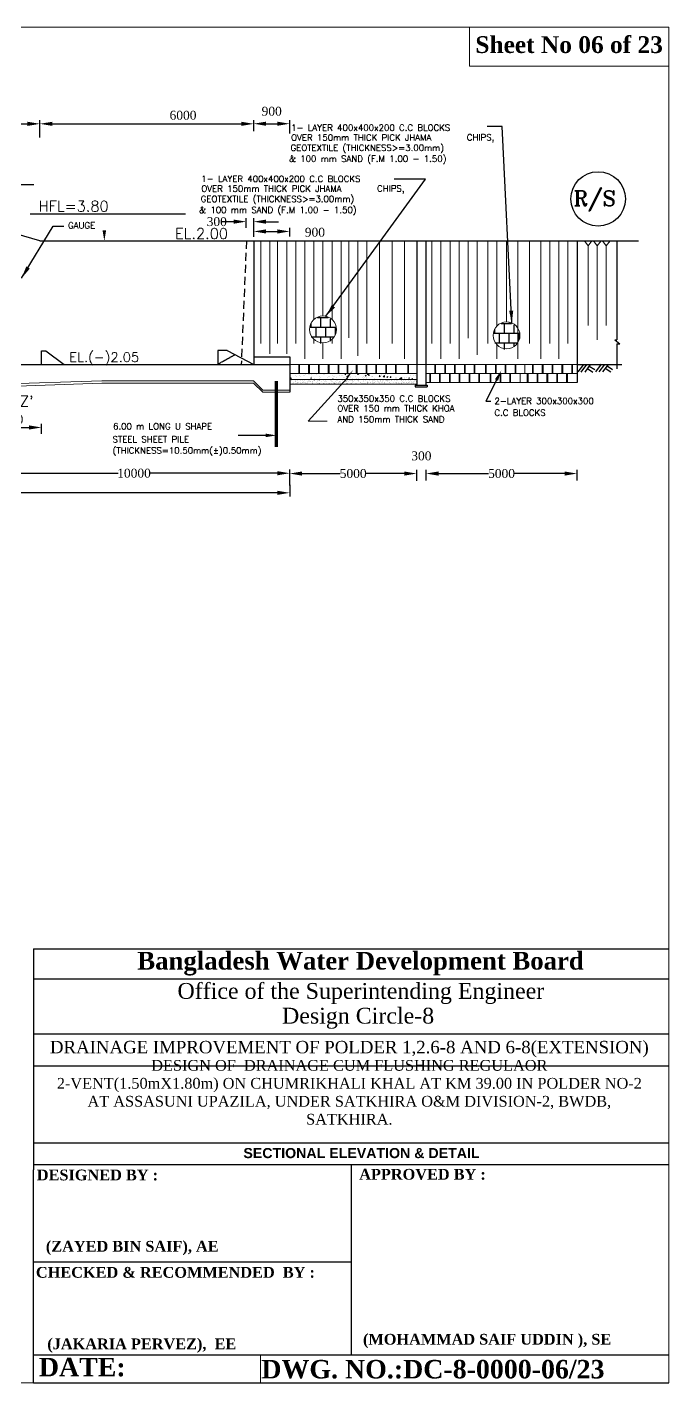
# Model space of a CAD drawing. Extents: x -545075 to 1728153, y -708141 to -305611.
# Drawn here: x 100505 to 118539, y -641549 to -603433 of the extents above; entities that cross this region are included whole.
import ezdxf

# ---------------------------------------------------------------- set-up
doc = ezdxf.new("R2010")
doc.units = 0
doc.header["$MEASUREMENT"] = 0
doc.linetypes.add('DASHED', pattern=[0.75, 0.5, -0.25])
doc.layers.get('0').update_dxf_attribs({"linetype": 'CONTINUOUS'})
doc.layers.get('DEFPOINTS').update_dxf_attribs({"linetype": 'CONTINUOUS'})
doc.layers.add('Left Bank Profile', color=7, linetype='CONTINUOUS', lineweight=25)
for name, color, linetype in [('LINE', 7, 'CONTINUOUS'), ('SLOPECON', 12, 'CONTINUOUS'), ('TEXT', 7, 'CONTINUOUS')]:
    doc.layers.add(name, color=color, linetype=linetype)
doc.styles.add('Arial-200', font='arial.ttf')
doc.styles.add('BIG', font='ROMANT.SHX')
doc.styles.get("Standard").update_dxf_attribs({"font": 'times.ttf', "height": 250})
doc.dimstyles.new('3', dxfattribs={"dimtxt": 225, "dimasz": 350, "dimexe": 100, "dimexo": 25, "dimgap": 9, "dimtad": 0, "dimdec": 0, "dimzin": 0, "dimdsep": 46, "dimtxsty": 'Standard', "dimcen": 0, "dimclrt": 256, "dimadec": 0, "dimazin": 0, "dimtfac": 1, "dimtdec": 0, "dimtofl": 0, "dimtmove": 2, "dimatfit": 3, "dimfxl": 1, "dimtolj": 1, "dimtzin": 0, "dimarcsym": 0})

# ---------------------------------------------------------------- blocks, each defined once
blk = doc.blocks.new('*D738')
at = {"layer": 'DEFPOINTS', "color": 0, "lineweight": -2}
for p in [(111453, -615984), (111716, -615984), (111716, -615984)]:
    blk.add_point(p, dxfattribs=at)
at = {"layer": 'LINE', "color": 0, "lineweight": -2}
for p, q in [((111453, -615959), (111453, -615884)), ((111716, -615959), (111716, -615884)), ((111103, -615984), (110753, -615984)), ((112066, -615984), (112416, -615984))]:
    blk.add_line(p, q, dxfattribs=at)
for points in [[(111103, -615926), (111103, -616043), (111453, -615984)], [(112066, -615926), (112066, -616043), (111716, -615984)]]:
    blk.add_solid(points, dxfattribs=at)
at = {"layer": 'LINE', "insert": (111584, -615489), "char_height": 250, "attachment_point": 5}
blk.add_mtext('\\A1;300', dxfattribs=at)
blk = doc.blocks.new('*D739')
at = {"layer": 'DEFPOINTS', "color": 0, "lineweight": -2}
for p in [(107884, -616299), (111453, -615984), (111453, -616211)]:
    blk.add_point(p, dxfattribs=at)
at = {"layer": 'LINE', "color": 0, "lineweight": -2}
for p, q in [((107884, -616274), (107884, -615884)), ((111453, -616186), (111453, -615884)), ((108234, -615984), (109306, -615984)), ((111103, -615984), (110031, -615984))]:
    blk.add_line(p, q, dxfattribs=at)
for points in [[(108234, -615926), (108234, -616043), (107884, -615984)], [(111103, -615926), (111103, -616043), (111453, -615984)]]:
    blk.add_solid(points, dxfattribs=at)
at = {"layer": 'LINE', "insert": (109668, -615984), "char_height": 250, "attachment_point": 5}
blk.add_mtext('\\A1;5000', dxfattribs=at)
blk = doc.blocks.new('*D740')
at = {"layer": 'DEFPOINTS', "color": 0, "lineweight": -2}
for p in [(106872, -606152), (106872, -606380), (100864, -606558)]:
    blk.add_point(p, dxfattribs=at)
at = {"layer": 'LINE', "color": 0, "lineweight": -2}
for p, q in [((100864, -606533), (100864, -606052)), ((101214, -606152), (106522, -606152)), ((106872, -606355), (106872, -606052))]:
    blk.add_line(p, q, dxfattribs=at)
for points in [[(101214, -606094), (101214, -606211), (100864, -606152)], [(106522, -606094), (106522, -606211), (106872, -606152)]]:
    blk.add_solid(points, dxfattribs=at)
at = {"layer": 'LINE', "insert": (104886, -605912), "char_height": 250, "attachment_point": 5}
blk.add_mtext('\\A1;60{\\fTimes New Roman|b0|i0|c186|p18;00}', dxfattribs=at)
blk = doc.blocks.new('*D741')
at = {"layer": 'DEFPOINTS', "color": 0, "lineweight": -2}
for p in [(97651, -606325), (100864, -606152), (100864, -606558)]:
    blk.add_point(p, dxfattribs=at)
at = {"layer": 'LINE', "color": 0, "lineweight": -2}
for p, q in [((97651, -606300), (97651, -606052)), ((98001, -606152), (100514, -606152)), ((100864, -606533), (100864, -606052))]:
    blk.add_line(p, q, dxfattribs=at)
for points in [[(98001, -606094), (98001, -606211), (97651, -606152)], [(100514, -606094), (100514, -606211), (100864, -606152)]]:
    blk.add_solid(points, dxfattribs=at)
at = {"layer": 'LINE', "insert": (99277, -605952), "char_height": 250, "attachment_point": 5}
blk.add_mtext('\\A1;72{\\fTimes New Roman|b0|i0|c186|p18;00}', dxfattribs=at)
blk = doc.blocks.new('*D746')
at = {"layer": 'DEFPOINTS', "color": 0, "lineweight": -2}
for p in [(106872, -608903), (106660, -609103), (106872, -609103)]:
    blk.add_point(p, dxfattribs=at)
at = {"layer": 'LINE', "color": 0, "lineweight": -2}
for p, q in [((106310, -608903), (105960, -608903)), ((106660, -609078), (106660, -608803)), ((106872, -609078), (106872, -608803)), ((107222, -608903), (107572, -608903))]:
    blk.add_line(p, q, dxfattribs=at)
for points in [[(106310, -608844), (106310, -608961), (106660, -608903)], [(107222, -608844), (107222, -608961), (106872, -608903)]]:
    blk.add_solid(points, dxfattribs=at)
at = {"layer": 'LINE', "insert": (105834, -608903), "char_height": 250, "attachment_point": 5}
blk.add_mtext('\\A1;300', dxfattribs=at)
blk = doc.blocks.new('*D753')
at = {"layer": 'DEFPOINTS', "color": 0, "lineweight": -2}
for p in [(111716, -616209), (115959, -615984), (115959, -616209)]:
    blk.add_point(p, dxfattribs=at)
at = {"layer": 'LINE', "color": 0, "lineweight": -2}
for p, q in [((111716, -616184), (111716, -615884)), ((115959, -616184), (115959, -615884)), ((112066, -615984), (113475, -615984)), ((115609, -615984), (114200, -615984))]:
    blk.add_line(p, q, dxfattribs=at)
for points in [[(112066, -615926), (112066, -616043), (111716, -615984)], [(115609, -615926), (115609, -616043), (115959, -615984)]]:
    blk.add_solid(points, dxfattribs=at)
at = {"layer": 'LINE', "insert": (113837, -615984), "char_height": 250, "attachment_point": 5}
blk.add_mtext('\\A1;5000', dxfattribs=at)
blk = doc.blocks.new('*D755')
at = {"layer": 'DEFPOINTS', "color": 0, "lineweight": -2}
for p in [(99133, -616102), (107884, -615975), (107884, -616341)]:
    blk.add_point(p, dxfattribs=at)
at = {"layer": 'LINE', "color": 0, "lineweight": -2}
for p, q in [((99133, -616077), (99133, -615875)), ((107884, -616316), (107884, -615875)), ((99483, -615975), (103066, -615975)), ((107534, -615975), (103951, -615975))]:
    blk.add_line(p, q, dxfattribs=at)
for points in [[(99483, -615917), (99483, -616034), (99133, -615975)], [(107534, -615917), (107534, -616034), (107884, -615975)]]:
    blk.add_solid(points, dxfattribs=at)
at = {"layer": 'LINE', "insert": (103509, -615975), "char_height": 250, "attachment_point": 5}
blk.add_mtext('\\A1;10000', dxfattribs=at)
blk = doc.blocks.new('*D757')
at = {"layer": 'DEFPOINTS', "color": 0, "lineweight": -2}
for p in [(100906, -614689), (99133, -614891), (100906, -614891)]:
    blk.add_point(p, dxfattribs=at)
at = {"layer": 'LINE', "color": 0, "lineweight": -2}
for p, q in [((99133, -614866), (99133, -614589)), ((99483, -614689), (100556, -614689)), ((100906, -614866), (100906, -614589))]:
    blk.add_line(p, q, dxfattribs=at)
for points in [[(99483, -614630), (99483, -614747), (99133, -614689)], [(100556, -614630), (100556, -614747), (100906, -614689)]]:
    blk.add_solid(points, dxfattribs=at)
at = {"layer": 'LINE', "insert": (100020, -614465), "char_height": 250, "attachment_point": 5}
blk.add_mtext('\\A1;2000', dxfattribs=at)
blk = doc.blocks.new('*D760')
at = {"layer": 'DEFPOINTS', "color": 0, "lineweight": -2}
for p in [(106872, -609354), (107884, -609178), (107884, -609346)]:
    blk.add_point(p, dxfattribs=at)
at = {"layer": 'LINE', "color": 0, "lineweight": -2}
for p, q in [((106872, -609329), (106872, -609078)), ((107884, -609321), (107884, -609078)), ((107222, -609178), (107534, -609178))]:
    blk.add_line(p, q, dxfattribs=at)
for points in [[(107222, -609120), (107222, -609237), (106872, -609178)], [(107534, -609120), (107534, -609237), (107884, -609178)]]:
    blk.add_solid(points, dxfattribs=at)
at = {"layer": 'LINE', "insert": (108592, -609201), "char_height": 250, "attachment_point": 5}
blk.add_mtext('\\A1;900', dxfattribs=at)
blk = doc.blocks.new('*D763')
at = {"layer": 'DEFPOINTS', "color": 0, "lineweight": -2}
for p in [(74902, -616293), (107884, -616274), (107884, -616526)]:
    blk.add_point(p, dxfattribs=at)
at = {"layer": 'LINE', "color": 0, "lineweight": -2}
for p, q in [((74902, -616318), (74902, -616626)), ((107884, -616299), (107884, -616626)), ((75252, -616526), (90936, -616526)), ((107534, -616526), (91849, -616526))]:
    blk.add_line(p, q, dxfattribs=at)
for points in [[(75252, -616468), (75252, -616585), (74902, -616526)], [(107534, -616468), (107534, -616585), (107884, -616526)]]:
    blk.add_solid(points, dxfattribs=at)
at = {"layer": 'LINE', "insert": (91393, -616526), "char_height": 250, "attachment_point": 5}
blk.add_mtext('\\A1;36840', dxfattribs=at)
blk = doc.blocks.new('*X32')
at = {"color": 0}
for p, q in [((19840, 640), (19840, 912)), ((19924, 960), (20274, 960)), ((20000, 960), (20000, 985)), ((20160, 640), (20160, 960)), ((19664, 640), (20535, 640)), ((19680, 403), (19680, 640)), ((20000, 320), (20000, 640)), ((20320, 320), (20320, 640)), ((20480, 640), (20480, 781)), ((19720, 320), (20479, 320)), ((19840, 190), (19840, 320)), ((20160, 111), (20160, 320))]:
    blk.add_line(p, q, dxfattribs=at)
blk = doc.blocks.new('*D725')
at = {"layer": 'DEFPOINTS', "color": 0, "linetype": 'ByBlock', "lineweight": -2}
for p in [(106872, -606380), (107884, -606149), (107884, -606451)]:
    blk.add_point(p, dxfattribs=at)
at = {"layer": 'LINE', "color": 0, "linetype": 'ByBlock', "lineweight": -2}
for p, q in [((106872, -606355), (106872, -606049)), ((107222, -606149), (107534, -606149)), ((107884, -606426), (107884, -606049))]:
    blk.add_line(p, q, dxfattribs=at)
for points in [[(107222, -606091), (107222, -606208), (106872, -606149)], [(107534, -606091), (107534, -606208), (107884, -606149)]]:
    blk.add_solid(points, dxfattribs=at)
at = {"layer": 'LINE', "linetype": 'ByBlock', "lineweight": -2, "insert": (107378, -605799), "char_height": 250, "attachment_point": 5}
blk.add_mtext('\\A1;900', dxfattribs=at)

msp = doc.modelspace()

# ---------------------------------------------------------------- linework, layer by layer
for p, q in [((106872.081, -609445.513), (106872.081, -612914.31)), ((111453.93, -609445.513), (111453.93, -613499.158)), ((111708.93, -609445.513), (111708.93, -613499.158)), ((115958.93, -609445.513), (115958.93, -613422.334)), ((100906.43, -612531.81), (101033.93, -612531.81)), ((106872.081, -612701.81), (107883.93, -612701.81)), ((107883.93, -612701.81), (107883.93, -612914.31)), ((99133.43, -612914.31), (107883.93, -612914.31)), ((107883.93, -612914.31), (107883.93, -613700.56)), ((111411.43, -613499.158), (111411.43, -613541.658)), ((111411.43, -613499.158), (111751.43, -613499.158)), ((111411.43, -613541.658), (111751.43, -613541.658)), ((111751.43, -613499.158), (111751.43, -613541.658))]:
    msp.add_line(p, q)
at = {"linetype": 'DASHED'}
msp.add_line((105862.118, -612908.264), (106345.799, -612640.429), dxfattribs=at)
at = {"color": 0}
for p, q in [((108052.53, -613230.997), (108052.53, -613230.997)), ((108054.278, -613225.86), (108054.278, -613225.86)), ((108072.353, -613258.873), (108072.353, -613258.873)), ((111357.445, -613239.97), (111357.445, -613239.97)), ((111424.967, -613240.129), (111424.967, -613240.129)), ((107887.78, -613329.092), (107920.883, -613294.592)), ((107887.78, -613329.092), (107925.578, -613334.954)), ((107897.327, -613427.762), (107897.327, -613427.762)), ((107903.082, -613456.846), (107903.082, -613456.846)), ((107903.571, -613465.91), (107903.571, -613465.91)), ((107906.727, -613436.376), (107906.727, -613436.376)), ((107909.859, -613370.274), (107909.859, -613370.274)), ((107925.578, -613334.964), (107920.882, -613294.602)), ((107931.24, -613297.421), (107931.24, -613297.421)), ((107939.316, -613378.461), (107939.316, -613378.461)), ((107972.843, -613456.79), (107972.843, -613456.79)), ((107978.821, -613418.091), (107978.821, -613418.091)), ((107999.389, -613453.296), (107999.389, -613453.296)), ((108040.321, -613370.9), (108040.321, -613370.9)), ((108040.396, -613442.857), (108040.396, -613442.857)), ((108040.851, -613447.837), (108040.851, -613447.837)), ((108050.639, -613383.001), (108050.639, -613383.001)), ((108060.04, -613391.615), (108060.04, -613391.615)), ((108061.903, -613456.558), (108061.903, -613456.558)), ((111333.142, -613436.796), (111333.142, -613436.796)), ((111338.363, -613336.756), (111333.449, -613310.115)), ((111352.422, -613415.887), (111352.422, -613415.887)), ((111354.649, -613450.497), (111354.649, -613450.497)), ((111366.139, -613400.599), (111366.139, -613400.599)), ((111390.883, -613372.112), (111390.883, -613372.112)), ((111392.684, -613397.105), (111392.684, -613397.105)), ((111399.939, -613341.823), (111399.939, -613341.823)), ((111413.922, -613368.696), (111413.922, -613368.696)), ((111434.147, -613391.646), (111434.147, -613391.646)), ((111450.701, -613388.338), (111450.701, -613388.338)), ((111460.101, -613396.951), (111460.101, -613396.951))]:
    msp.add_line(p, q, dxfattribs=at)
at = {"lineweight": 20}
for p, q in [((106870.305, -613381.81), (107125.305, -613636.81)), ((106870.305, -613445.56), (107125.305, -613700.56)), ((107125.305, -613636.81), (107883.93, -613636.81)), ((107125.305, -613700.56), (107883.93, -613700.56))]:
    msp.add_line(p, q, dxfattribs=at)
at = {"color": 7, "linetype": 'ByBlock', "lineweight": 20}
msp.add_lwpolyline([(64639.309, -641548.608), (64639.309, -603433.487), (118539.48, -603433.487), (118539.48, -641548.608), (64639.309, -641548.608)], close=True, dxfattribs=at)
at = {"const_width": 85}
msp.add_lwpolyline([(107507.805, -613381.81), (107507.805, -615241.389)], dxfattribs=at)
at = {"layer": 'Left Bank Profile'}
msp.add_lwpolyline([(100681.572, -641548.608), (118539.48, -641548.608)], dxfattribs=at)
msp.add_lwpolyline([(100681.572, -641548.608), (118539.48, -641548.608)], dxfattribs=at)
at = {"layer": 'LINE'}
for p, q in [((111696.284, -607706.154), (110816.559, -607706.154)), ((100864.259, -609445.513), (97650.93, -608494.825)), ((100864.259, -609445.513), (117683.529, -609445.513)), ((117081.15, -609445.513), (117081.15, -612228.984)), ((117017.73, -612228.984), (117162.689, -612337.593)), ((117017.73, -612228.984), (117081.15, -612228.984)), ((117081.15, -612337.593), (117081.15, -613043.552)), ((117081.15, -612337.593), (117162.689, -612337.593)), ((100906.43, -612914.31), (100906.43, -612531.81)), ((101033.93, -612531.81), (101543.93, -612914.31)), ((105862.118, -612529.128), (105862.118, -612914.31)), ((106123.627, -612529.128), (105862.118, -612529.128)), ((106123.627, -612529.128), (106872.081, -612916.477)), ((115958.93, -612914.31), (117216.828, -612914.31)), ((116136.828, -612916.292), (115978.992, -613126.527)), ((116225.864, -612920.335), (116068.028, -613130.57)), ((116331.089, -612920.335), (116173.252, -613130.57)), ((116250.147, -613029.495), (116403.936, -613130.57)), ((116302.759, -612960.765), (116456.548, -613061.839)), ((116638.667, -612912.249), (116480.831, -613122.484)), ((116727.703, -612916.292), (116569.867, -613126.527)), ((116832.927, -612916.292), (116675.091, -613126.527)), ((116751.985, -613025.452), (116905.775, -613126.527)), ((116804.598, -612956.722), (116958.387, -613057.796)), ((107210.305, -614911.625), (106431.512, -614911.625)), ((100681.572, -629343.485), (118539.48, -629343.485)), ((100681.572, -629343.485), (100681.572, -635555.676)), ((100681.572, -630190.171), (118539.48, -630190.171)), ((100681.572, -631736.64), (118539.48, -631736.64)), ((100681.572, -632633.419), (118539.48, -632633.419)), ((100681.572, -634800.317), (118539.48, -634800.317)), ((100681.572, -635413.693), (118539.48, -635413.693)), ((100681.572, -641548.608), (100681.572, -635555.676)), ((109610.526, -635413.693), (109610.526, -640756.132)), ((100681.572, -638148.996), (109610.526, -638148.996)), ((100681.572, -640756.132), (118539.48, -640756.132)), ((104032.187, -640756.132), (118539.48, -640756.132)), ((104032.187, -640756.132), (118539.48, -640756.132)), ((104032.187, -640756.132), (118539.48, -640756.132))]:
    msp.add_line(p, q, dxfattribs=at)
at = {"layer": 'LINE', "color": 0, "linetype": 'DASHED', "ltscale": 450}
msp.add_line((106669.736, -609445.513), (106522.466, -612914.31), dxfattribs=at)
at = {"layer": 'LINE', "lineweight": 20}
for p, q in [((99476.979, -613553.168), (102607.86, -613445.56)), ((99499.823, -613481.757), (102607.86, -613381.81)), ((106870.305, -613381.81), (102607.86, -613381.81)), ((106870.305, -613445.56), (102607.86, -613445.56))]:
    msp.add_line(p, q, dxfattribs=at)
at = {"layer": 'LINE', "color": 5}
for p, q in [((113693.856, -613355.123), (113391.478, -613948.076)), ((113391.478, -613948.076), (113537.322, -613948.076))]:
    msp.add_line(p, q, dxfattribs=at)
at = {"layer": 'LINE', "lineweight": 9}
msp.add_line((118539.48, -629343.485), (118539.48, -641548.608), dxfattribs=at)
at = {"layer": 'LINE', "color": 7, "lineweight": 9}
for p, q in [((107064.107, -640756.132), (107064.107, -641548.608)), ((118539.48, -641548.608), (101275.803, -641548.608)), ((114855.428, -641548.608), (116062.763, -641548.608))]:
    msp.add_line(p, q, dxfattribs=at)
at = {"layer": 'LINE', "lineweight": 9}
msp.add_lwpolyline([(118539.48, -603433.487), (112932.596, -603433.487), (112932.596, -604533.333), (118539.48, -604533.333)], close=True, dxfattribs=at)
msp.add_lwpolyline([(118539.48, -603433.487), (112932.596, -603433.487), (112932.596, -604533.333), (118539.48, -604533.333)], close=True, dxfattribs=at)
at = {"layer": 'LINE'}
msp.add_circle((116551.677, -608262.576), 764.212, dxfattribs=at)
for points in [[(102624.493, -609148.013), (102723.66, -609148.013), (102674.077, -609445.513)], [(107210.305, -614862.041), (107210.305, -614961.208), (107507.805, -614911.625)]]:
    msp.add_solid(points, dxfattribs=at)
at = {"layer": 'LINE', "color": 5}
msp.add_solid([(113649.685, -613332.597), (113738.028, -613377.648), (113829.008, -613090.094)], dxfattribs=at)
at = {"layer": 'SLOPECON', "color": 0, "lineweight": 15}
for p, q in [((107072.817, -609445.513), (107072.817, -612328.212)), ((107327.817, -609445.513), (107327.817, -612618.74)), ((107543.93, -609445.513), (107543.93, -612328.212)), ((107798.93, -609445.513), (107798.93, -612618.74)), ((108053.93, -609445.513), (108053.93, -612328.212)), ((108308.93, -609445.513), (108308.93, -612754.91)), ((108563.93, -609445.513), (108563.93, -611653.272)), ((108818.93, -609445.513), (108818.93, -611554.253)), ((109073.93, -609445.513), (109073.93, -611653.272)), ((109328.93, -609445.513), (109328.93, -612754.91)), ((109541.43, -609445.513), (109541.43, -612165.632)), ((109796.43, -609445.513), (109796.43, -612673.316)), ((110051.43, -609445.513), (110051.43, -612328.212)), ((110405.336, -609445.513), (110405.336, -612754.91)), ((110759.242, -609445.513), (110759.242, -612328.212)), ((111113.93, -609445.513), (111113.93, -612754.91)), ((111878.93, -609445.513), (111878.93, -612328.212)), ((112133.93, -609445.513), (112133.93, -612754.91)), ((112388.93, -609445.513), (112388.93, -612328.212)), ((112643.93, -609445.513), (112643.93, -612754.91)), ((112898.93, -609445.513), (112898.93, -612178.701)), ((113153.93, -609445.513), (113153.93, -612644.316)), ((113451.43, -609445.513), (113451.43, -612328.212)), ((113706.43, -609445.513), (113706.43, -611836.116)), ((113976.769, -609445.513), (113976.769, -611722.253)), ((114290.561, -609445.513), (114290.561, -612310.608)), ((114625.138, -609445.513), (114625.138, -612328.212)), ((114938.93, -609445.513), (114938.93, -612754.91)), ((115193.93, -609445.513), (115193.93, -612328.212)), ((115448.93, -609445.513), (115448.93, -612754.91)), ((115703.93, -609445.513), (115703.93, -612328.212)), ((116268.75, -609585.352), (116166.274, -609445.513)), ((116268.75, -609585.352), (116378.623, -609445.513)), ((116523.75, -609585.352), (116421.274, -609445.513)), ((116523.75, -609585.352), (116633.623, -609445.513)), ((116778.75, -609585.352), (116676.274, -609445.513)), ((116778.75, -609585.352), (116888.623, -609445.513)), ((116268.75, -609585.352), (116268.75, -611820.764)), ((116523.75, -609585.352), (116523.75, -612222.048)), ((116778.75, -609585.352), (116778.75, -611820.764)), ((108563.93, -612210.946), (108563.93, -612328.212)), ((108818.93, -612309.965), (108818.93, -612754.91)), ((109073.93, -612210.946), (109073.93, -612328.212)), ((113706.43, -612364.102), (113706.43, -612754.91)), ((114290.561, -612310.608), (114290.561, -612754.91)), ((107883.93, -612914.31), (115958.93, -612914.31)), ((107883.93, -613169.31), (111453.93, -613169.31)), ((108138.93, -612914.31), (108138.93, -613169.31)), ((108158.924, -613216.99), (108158.924, -613216.99)), ((108160.18, -612914.31), (108160.18, -613169.31)), ((108179.094, -613254.876), (108179.094, -613254.876)), ((108191.542, -613178.358), (108191.542, -613178.358)), ((108281.152, -613235.446), (108281.152, -613235.446)), ((108290.564, -613228.948), (108290.564, -613228.948)), ((108319.886, -613195.799), (108319.886, -613195.799)), ((108415.18, -612914.31), (108415.18, -613169.31)), ((108418.416, -613187.944), (108418.416, -613187.944)), ((108426.948, -613212.332), (108426.948, -613212.332)), ((108436.43, -612914.31), (108436.43, -613169.31)), ((108505.234, -613201.741), (108505.234, -613201.741)), ((108508.027, -613245.032), (108508.027, -613245.032)), ((108645.291, -613197.53), (108645.291, -613197.53)), ((108674.802, -613169.787), (108674.802, -613169.787)), ((108691.43, -612914.31), (108691.43, -613169.31)), ((108712.68, -612914.31), (108712.68, -613169.31)), ((108725.974, -613169.876), (108725.974, -613169.876)), ((108734.901, -613254.618), (108734.901, -613254.618)), ((108828.159, -613169.31), (108842.27, -613178.828)), ((108842.27, -613178.84), (108845.468, -613169.31)), ((108872.165, -613207.115), (108872.165, -613207.115)), ((108961.776, -613264.203), (108961.776, -613264.203)), ((108967.68, -612914.31), (108967.68, -613169.31)), ((108988.93, -612914.31), (108988.93, -613169.31)), ((109012.254, -613257.553), (109012.254, -613257.553)), ((109099.04, -613216.701), (109099.04, -613216.701)), ((109118.649, -613243.545), (109118.649, -613243.545)), ((109153.687, -613254.223), (109153.687, -613254.223)), ((109243.93, -612914.31), (109243.93, -613169.31)), ((109265.18, -612914.31), (109265.18, -613169.31)), ((109279.61, -613222.355), (109279.61, -613222.355)), ((109325.914, -613226.287), (109325.914, -613226.287)), ((109374.426, -613222.358), (109374.426, -613222.358)), ((109431.91, -613198.606), (109461.668, -613187.183)), ((109431.91, -613198.606), (109453.05, -613212.865)), ((109453.05, -613212.878), (109461.667, -613187.196)), ((109483.947, -613174.501), (109488.302, -613169.31)), ((109483.947, -613174.501), (109509.35, -613176.723)), ((109498.93, -612914.31), (109498.93, -613169.31)), ((109505.519, -613187.018), (109505.519, -613187.018)), ((109509.349, -613176.736), (109507.979, -613169.31)), ((109510.289, -613235.873), (109510.289, -613235.873)), ((109520.18, -612914.31), (109520.18, -613169.31)), ((109550.137, -613192.434), (109550.137, -613192.434)), ((109606.172, -613253.191), (109606.172, -613253.191)), ((109611.913, -613173.011), (109611.913, -613173.011)), ((109737.164, -613245.459), (109737.164, -613245.459)), ((109753.93, -612914.31), (109753.93, -613169.31)), ((109775.18, -612914.31), (109775.18, -613169.31)), ((109788.782, -613201.17), (109809.271, -613176.753)), ((109788.782, -613201.17), (109814.185, -613203.393)), ((109814.185, -613203.406), (109809.271, -613176.766)), ((109854.026, -613210.646), (109854.026, -613210.646)), ((109964.038, -613255.044), (109964.038, -613255.044)), ((110000.19, -613232.643), (110029.948, -613221.22)), ((110000.19, -613232.643), (110021.33, -613246.902)), ((110021.33, -613246.916), (110029.947, -613221.233)), ((110030.18, -612914.31), (110030.18, -613169.31)), ((110035.873, -613270.101), (110035.873, -613270.101)), ((110051.43, -612914.31), (110051.43, -613169.31)), ((110056.821, -613196.474), (110082.886, -613169.31)), ((110056.821, -613196.474), (110094.62, -613202.336)), ((110094.619, -613202.347), (110090.776, -613169.31)), ((110093.618, -613227.84), (110114.107, -613203.422)), ((110093.618, -613227.84), (110119.021, -613230.062)), ((110119.02, -613230.076), (110114.106, -613203.436)), ((110190.913, -613264.63), (110190.913, -613264.63)), ((110196.834, -613248.91), (110196.834, -613248.91)), ((110198.589, -613244.916), (110198.589, -613244.916)), ((110203.717, -613261.417), (110203.717, -613261.417)), ((110306.43, -612914.31), (110306.43, -613169.31)), ((110327.68, -612914.31), (110327.68, -613169.31)), ((110398.453, -613254.51), (110418.942, -613230.092)), ((110398.453, -613254.51), (110423.856, -613256.732)), ((110413.259, -613217.708), (110413.259, -613217.708)), ((110423.856, -613256.746), (110418.942, -613230.106)), ((110451.571, -613218.873), (110451.571, -613218.873)), ((110465.243, -613213.573), (110465.243, -613213.573)), ((110510.399, -613266.82), (110543.501, -613232.32)), ((110510.399, -613266.82), (110548.197, -613272.682)), ((110548.196, -613272.693), (110543.501, -613232.331)), ((110571.637, -613199.566), (110571.637, -613199.566)), ((110582.68, -612914.31), (110582.68, -613169.31)), ((110603.93, -612914.31), (110603.93, -613169.31)), ((110610.97, -613266.68), (110640.728, -613255.257)), ((110610.97, -613266.68), (110632.11, -613280.94)), ((110632.11, -613280.954), (110640.727, -613255.271)), ((110633.999, -613185.843), (110633.999, -613185.843)), ((110699.425, -613176.328), (110699.425, -613176.328)), ((110703.289, -613281.179), (110723.778, -613256.762)), ((110728.692, -613283.416), (110723.778, -613256.776)), ((110732.598, -613178.375), (110732.598, -613178.375)), ((110858.93, -612914.31), (110858.93, -613169.31)), ((110880.18, -612914.31), (110880.18, -613169.31)), ((111061.712, -613270.191), (111061.712, -613270.191)), ((111198.93, -612914.31), (111198.93, -613169.31)), ((111220.18, -612914.31), (111220.18, -613169.31)), ((111282.451, -613238.326), (111282.451, -613238.326)), ((111708.93, -613169.31), (115958.93, -613169.31)), ((111818.971, -613169.3), (111818.971, -613424.3)), ((111840.221, -613169.3), (111840.221, -613424.3)), ((111963.93, -612914.31), (111963.93, -613169.31)), ((111985.18, -612914.31), (111985.18, -613169.31)), ((112095.221, -613169.3), (112095.221, -613424.3)), ((112116.471, -613169.3), (112116.471, -613424.3)), ((112240.18, -612914.31), (112240.18, -613169.31)), ((112261.43, -612914.31), (112261.43, -613169.31)), ((112371.471, -613169.3), (112371.471, -613424.3)), ((112392.721, -613169.3), (112392.721, -613424.3)), ((112516.43, -612914.31), (112516.43, -613169.31)), ((112537.68, -612914.31), (112537.68, -613169.31)), ((112647.721, -613169.3), (112647.721, -613424.3)), ((112668.971, -613169.3), (112668.971, -613424.3)), ((112792.68, -612914.31), (112792.68, -613169.31)), ((112813.93, -612914.31), (112813.93, -613169.31)), ((112923.971, -613169.3), (112923.971, -613424.3)), ((112945.221, -613169.3), (112945.221, -613424.3)), ((113068.93, -612914.31), (113068.93, -613169.31)), ((113090.18, -612914.31), (113090.18, -613169.31)), ((113200.221, -613169.3), (113200.221, -613424.3)), ((113221.471, -613169.3), (113221.471, -613424.3)), ((113387.68, -612914.31), (113387.68, -613169.31)), ((113408.93, -612914.31), (113408.93, -613169.31)), ((113518.971, -613169.3), (113518.971, -613424.3)), ((113540.221, -613169.3), (113540.221, -613424.3)), ((113663.93, -612914.31), (113663.93, -613169.31)), ((113685.18, -612914.31), (113685.18, -613169.31)), ((113795.221, -613169.3), (113795.221, -613424.3)), ((113816.471, -613169.3), (113816.471, -613424.3)), ((113940.18, -612914.31), (113940.18, -613169.31)), ((113961.43, -612914.31), (113961.43, -613169.31)), ((114071.471, -613169.3), (114071.471, -613424.3)), ((114092.721, -613169.3), (114092.721, -613424.3)), ((114216.43, -612914.31), (114216.43, -613169.31)), ((114237.68, -612914.31), (114237.68, -613169.31)), ((114364.247, -613169.3), (114364.247, -613424.3)), ((114491.262, -612914.31), (114491.262, -613169.31)), ((114560.221, -613169.3), (114560.221, -613424.3)), ((114581.471, -613169.3), (114581.471, -613424.3)), ((114705.18, -612914.31), (114705.18, -613169.31)), ((114726.43, -612914.31), (114726.43, -613169.31)), ((114836.471, -613169.3), (114836.471, -613424.3)), ((114857.721, -613169.3), (114857.721, -613424.3)), ((114981.43, -612914.31), (114981.43, -613169.31)), ((115002.68, -612914.31), (115002.68, -613169.31)), ((115112.721, -613169.3), (115112.721, -613424.3)), ((115133.971, -613169.3), (115133.971, -613424.3)), ((115257.68, -612914.31), (115257.68, -613169.31)), ((115278.93, -612914.31), (115278.93, -613169.31)), ((115388.971, -613169.3), (115388.971, -613424.3)), ((115410.221, -613169.3), (115410.221, -613424.3)), ((115533.93, -612914.31), (115533.93, -613169.31)), ((115555.18, -612914.31), (115555.18, -613169.31)), ((115665.221, -613169.3), (115665.221, -613424.3)), ((115686.471, -613169.3), (115686.471, -613424.3)), ((115810.18, -612914.31), (115810.18, -613169.31)), ((115831.43, -612914.31), (115831.43, -613169.31)), ((107883.93, -613339.31), (111453.93, -613339.31)), ((107883.93, -613466.81), (111453.93, -613466.81)), ((108079.299, -613339.31), (108081.727, -613336.416)), ((108082.258, -613339.31), (108081.727, -613336.428)), ((108098.137, -613378.173), (108098.137, -613378.173)), ((108104.409, -613432.272), (108104.409, -613432.272)), ((108110.124, -613438.717), (108110.124, -613438.717)), ((108112.318, -613416.388), (108112.318, -613416.388)), ((108136.67, -613435.222), (108136.67, -613435.222)), ((108178.067, -613365.937), (108178.067, -613365.937)), ((108178.132, -613429.764), (108178.132, -613429.764)), ((108181.28, -613464.205), (108181.28, -613464.205)), ((108199.218, -613442.568), (108199.218, -613442.568)), ((108213.352, -613346.853), (108213.352, -613346.853)), ((108220.724, -613456.269), (108220.724, -613456.269)), ((108242.78, -613417.014), (108242.78, -613417.014)), ((108247.404, -613420.644), (108247.404, -613420.644)), ((108256.958, -613377.884), (108256.958, -613377.884)), ((108257.722, -613387.51), (108257.722, -613387.51)), ((108273.95, -613417.149), (108273.95, -613417.149)), ((108308.483, -613434.025), (108308.483, -613434.025)), ((108311.564, -613364.234), (108311.564, -613364.234)), ((108314.777, -613462.502), (108314.777, -613462.502)), ((108315.412, -613411.69), (108315.412, -613411.69)), ((108317.883, -613442.638), (108317.883, -613442.638)), ((108358.039, -613442.279), (108358.039, -613442.279)), ((108379.545, -613455.98), (108379.545, -613455.98)), ((108380.526, -613412.051), (108380.526, -613412.051)), ((108384.684, -613402.57), (108384.684, -613402.57)), ((109510.666, -613293.825), (108398.432, -614514.668)), ((108411.034, -613342.749), (108411.034, -613342.749)), ((108411.23, -613399.076), (108411.23, -613399.076)), ((108415.78, -613377.595), (108415.78, -613377.595)), ((108442.027, -613364.86), (108442.027, -613364.86)), ((108445.239, -613463.128), (108445.239, -613463.128)), ((108452.693, -613393.617), (108452.693, -613393.617)), ((108461.796, -613389.263), (108461.796, -613389.263)), ((108464.035, -613301.644), (108493.793, -613290.221)), ((108464.035, -613301.644), (108485.176, -613315.903)), ((108471.196, -613397.877), (108471.196, -613397.877)), ((108476.49, -613328.087), (108476.49, -613328.087)), ((108485.175, -613315.916), (108493.793, -613290.233)), ((108514.023, -613410.348), (108514.023, -613410.348)), ((108515.565, -613438.534), (108515.565, -613438.534)), ((108516.86, -613441.991), (108516.86, -613441.991)), ((108521.965, -613384.497), (108521.965, -613384.497)), ((108538.367, -613455.692), (108538.367, -613455.692)), ((108548.511, -613381.002), (108548.511, -613381.002)), ((108574.601, -613377.307), (108574.601, -613377.307)), ((108579.772, -613359.897), (108579.772, -613359.897)), ((108582.884, -613314.08), (108582.884, -613314.08)), ((108582.985, -613458.165), (108582.985, -613458.165)), ((108589.973, -613375.544), (108589.973, -613375.544)), ((108615.108, -613344.502), (108615.108, -613344.502)), ((108624.508, -613353.115), (108624.508, -613353.115)), ((108644.486, -613410.974), (108644.486, -613410.974)), ((108659.245, -613366.424), (108659.245, -613366.424)), ((108668.878, -613393.772), (108668.878, -613393.772)), ((108675.681, -613441.702), (108675.681, -613441.702)), ((108685.791, -613362.929), (108685.791, -613362.929)), ((108697.188, -613455.403), (108697.188, -613455.403)), ((108713.269, -613358.195), (108713.269, -613358.195)), ((108716.482, -613456.463), (108716.482, -613456.463)), ((108719.639, -613440.287), (108719.639, -613440.287)), ((108720.806, -613311.355), (108720.806, -613311.355)), ((108727.253, -613357.47), (108727.253, -613357.47)), ((108729.04, -613448.901), (108729.04, -613448.901)), ((108733.422, -613377.018), (108733.422, -613377.018)), ((108743.845, -613292.889), (108743.845, -613292.889)), ((108782.231, -613406.011), (108782.231, -613406.011)), ((108796.526, -613348.351), (108796.526, -613348.351)), ((108822.19, -613349.011), (108822.19, -613349.011)), ((108823.072, -613344.856), (108823.072, -613344.856)), ((108834.503, -613441.413), (108834.503, -613441.413)), ((108843.732, -613358.82), (108843.732, -613358.82)), ((108846.945, -613457.088), (108846.945, -613457.088)), ((108856.009, -613455.115), (108856.009, -613455.115)), ((108864.534, -613339.397), (108864.534, -613339.397)), ((108872.952, -613395.525), (108872.952, -613395.525)), ((108882.352, -613404.139), (108882.352, -613404.139)), ((108892.243, -613376.729), (108892.243, -613376.729)), ((108911.556, -613465.253), (108911.556, -613465.253)), ((108915.728, -613404.309), (108915.728, -613404.309)), ((108926.721, -613444.796), (108926.721, -613444.796)), ((108939.016, -613281.431), (108939.016, -613281.431)), ((108980.828, -613456.133), (108980.828, -613456.133)), ((108981.477, -613353.858), (108981.477, -613353.858)), ((108984.69, -613452.126), (108984.69, -613452.126)), ((108993.324, -613441.125), (108993.324, -613441.125)), ((109007.374, -613452.639), (109007.374, -613452.639)), ((109014.83, -613454.826), (109014.83, -613454.826)), ((109026.264, -613350.764), (109026.264, -613350.764)), ((109035.664, -613359.378), (109035.664, -613359.378)), ((109046.191, -613404.934), (109046.191, -613404.934)), ((109048.836, -613447.18), (109048.836, -613447.18)), ((109051.065, -613376.441), (109051.065, -613376.441)), ((109074.815, -613335.681), (109104.573, -613324.258)), ((109074.815, -613335.681), (109080.194, -613339.31)), ((109080.034, -613400.035), (109080.034, -613400.035)), ((109099.527, -613339.31), (109104.573, -613324.271)), ((109114.975, -613352.155), (109114.975, -613352.155)), ((109118.108, -613438.06), (109118.108, -613438.06)), ((109118.187, -613450.423), (109118.187, -613450.423)), ((109130.795, -613446.549), (109130.795, -613446.549)), ((109140.196, -613455.163), (109140.196, -613455.163)), ((109144.654, -613434.565), (109144.654, -613434.565)), ((109152.145, -613440.836), (109152.145, -613440.836)), ((109152.964, -613338.28), (109152.964, -613338.28)), ((109173.652, -613454.537), (109173.652, -613454.537)), ((109183.936, -613399.972), (109183.936, -613399.972)), ((109186.117, -613429.107), (109186.117, -613429.107)), ((109188.65, -613273.789), (109188.65, -613273.789)), ((109209.886, -613376.152), (109209.886, -613376.152)), ((109233.346, -613355.273), (109233.346, -613355.273)), ((109245.437, -613352.781), (109245.437, -613352.781)), ((109248.65, -613451.049), (109248.65, -613451.049)), ((109255.389, -613419.987), (109255.389, -613419.987)), ((109281.935, -613416.492), (109281.935, -613416.492)), ((109284.108, -613401.788), (109284.108, -613401.788)), ((109293.508, -613410.401), (109293.508, -613410.401)), ((109310.966, -613440.548), (109310.966, -613440.548)), ((109317.434, -613398.269), (109317.434, -613398.269)), ((109323.397, -613411.033), (109323.397, -613411.033)), ((109332.473, -613454.249), (109332.473, -613454.249)), ((109337.877, -613451.058), (109337.877, -613451.058)), ((109368.707, -613375.864), (109368.707, -613375.864)), ((109383.183, -613347.818), (109383.183, -613347.818)), ((109386.395, -613446.086), (109386.395, -613446.086)), ((109392.669, -613401.913), (109392.669, -613401.913)), ((109400.818, -613295.735), (109400.818, -613295.735)), ((109415.525, -613283.375), (109415.525, -613283.375)), ((109419.215, -613398.419), (109419.215, -613398.419)), ((109437.42, -613357.026), (109437.42, -613357.026)), ((109446.821, -613365.64), (109446.821, -613365.64)), ((109447.896, -613398.895), (109447.896, -613398.895)), ((109460.677, -613392.96), (109460.677, -613392.96)), ((109469.787, -613440.259), (109469.787, -613440.259)), ((109485.028, -613375.575), (109485.028, -613375.575)), ((109487.45, -613383.84), (109487.45, -613383.84)), ((109491.19, -613406.297), (109491.19, -613406.297)), ((109491.294, -613453.96), (109491.294, -613453.96)), ((109499.451, -613452.811), (109499.451, -613452.811)), ((109508.852, -613461.425), (109508.852, -613461.425)), ((109513.996, -613380.345), (109513.996, -613380.345)), ((109516.68, -613346.115), (109516.68, -613346.115)), ((109519.892, -613444.383), (109519.892, -613444.383)), ((109543.142, -613393.932), (109543.142, -613393.932)), ((109544.969, -613333.914), (109544.969, -613333.914)), ((109555.458, -613374.887), (109555.458, -613374.887)), ((109586.109, -613439.97), (109586.109, -613439.97)), ((109599.899, -613292.961), (109599.899, -613292.961)), ((109602.002, -613361.535), (109602.002, -613361.535)), ((109604.642, -613346.741), (109604.642, -613346.741)), ((109607.615, -613453.672), (109607.615, -613453.672)), ((109607.855, -613445.009), (109607.855, -613445.009)), ((109624.73, -613365.767), (109624.73, -613365.767)), ((109643.849, -613375.286), (109643.849, -613375.286)), ((109651.276, -613362.272), (109651.276, -613362.272)), ((109652.764, -613408.05), (109652.764, -613408.05)), ((109661.07, -613319.445), (109661.07, -613319.445)), ((109662.164, -613416.664), (109662.164, -613416.664)), ((109676.639, -613392.229), (109676.639, -613392.229)), ((109692.738, -613356.813), (109692.738, -613356.813)), ((109706.534, -613457.321), (109706.534, -613457.321)), ((109742.388, -613341.778), (109742.388, -613341.778)), ((109744.93, -613439.682), (109744.93, -613439.682)), ((109745.601, -613440.046), (109745.601, -613440.046)), ((109759.639, -613306.706), (109759.639, -613306.706)), ((109762.01, -613347.694), (109762.01, -613347.694)), ((109766.436, -613453.383), (109766.436, -613453.383)), ((109788.556, -613344.199), (109788.556, -613344.199)), ((109802.671, -613374.998), (109802.671, -613374.998)), ((109806.076, -613363.288), (109806.076, -613363.288)), ((109807.101, -613392.855), (109807.101, -613392.855)), ((109815.477, -613371.902), (109815.477, -613371.902)), ((109826.774, -613302.547), (109826.774, -613302.547)), ((109859.846, -613412.559), (109859.846, -613412.559)), ((109875.885, -613340.075), (109875.885, -613340.075)), ((109877.04, -613464.596), (109877.04, -613464.596)), ((109879.098, -613438.343), (109879.098, -613438.343)), ((109903.751, -613439.393), (109903.751, -613439.393)), ((109910.608, -613459.074), (109910.608, -613459.074)), ((109925.258, -613453.094), (109925.258, -613453.094)), ((109929.479, -613284.108), (109929.479, -613284.108)), ((109944.847, -613387.892), (109944.847, -613387.892)), ((109946.313, -613455.476), (109946.313, -613455.476)), ((109955.862, -613303.962), (109955.862, -613303.962)), ((109961.492, -613374.709), (109961.492, -613374.709)), ((109972.859, -613451.982), (109972.859, -613451.982)), ((109980.379, -613274.841), (109980.379, -613274.841)), ((110006.348, -613340.701), (110006.348, -613340.701)), ((110009.56, -613438.969), (110009.56, -613438.969)), ((110013.158, -613367.798), (110013.158, -613367.798)), ((110014.321, -613446.523), (110014.321, -613446.523)), ((110053.648, -613312.133), (110053.648, -613312.133)), ((110062.572, -613439.105), (110062.572, -613439.105)), ((110063.92, -613414.312), (110063.92, -613414.312)), ((110073.32, -613422.926), (110073.32, -613422.926)), ((110078.344, -613386.189), (110078.344, -613386.189)), ((110083.593, -613437.403), (110083.593, -613437.403)), ((110084.079, -613452.806), (110084.079, -613452.806)), ((110110.139, -613433.908), (110110.139, -613433.908)), ((110117.69, -613463.583), (110117.69, -613463.583)), ((110120.313, -613374.421), (110120.313, -613374.421)), ((110147.306, -613434.006), (110147.306, -613434.006)), ((110151.601, -613428.45), (110151.601, -613428.45)), ((110208.807, -613386.815), (110208.807, -613386.815)), ((110217.232, -613369.551), (110217.232, -613369.551)), ((110220.873, -613419.33), (110220.873, -613419.33)), ((110221.394, -613438.816), (110221.394, -613438.816)), ((110226.633, -613378.164), (110226.633, -613378.164)), ((110242.9, -613452.517), (110242.9, -613452.517)), ((110247.419, -613415.835), (110247.419, -613415.835)), ((110271.002, -613418.821), (110271.002, -613418.821)), ((110279.134, -613374.132), (110279.134, -613374.132)), ((110280.523, -613321.718), (110280.523, -613321.718)), ((110280.803, -613432.304), (110280.803, -613432.304)), ((110288.882, -613410.376), (110288.882, -613410.376)), ((110321.764, -613465.336), (110321.764, -613465.336)), ((110346.552, -613381.852), (110346.552, -613381.852)), ((110358.154, -613401.256), (110358.154, -613401.256)), ((110380.215, -613438.527), (110380.215, -613438.527)), ((110384.7, -613397.762), (110384.7, -613397.762)), ((110401.721, -613452.228), (110401.721, -613452.228)), ((110411.266, -613432.929), (110411.266, -613432.929)), ((110417.787, -613274.216), (110417.787, -613274.216)), ((110424.315, -613374.06), (110424.315, -613374.06)), ((110426.162, -613392.303), (110426.162, -613392.303)), ((110437.956, -613373.843), (110437.956, -613373.843)), ((110475.076, -613420.574), (110475.076, -613420.574)), ((110480.049, -613380.15), (110480.049, -613380.15)), ((110484.476, -613429.188), (110484.476, -613429.188)), ((110495.434, -613383.183), (110495.434, -613383.183)), ((110507.397, -613331.304), (110507.397, -613331.304)), ((110521.98, -613379.688), (110521.98, -613379.688)), ((110539.036, -613438.239), (110539.036, -613438.239)), ((110549.011, -613427.967), (110549.011, -613427.967)), ((110560.543, -613451.94), (110560.543, -613451.94)), ((110563.442, -613374.23), (110563.442, -613374.23)), ((110596.777, -613373.555), (110596.777, -613373.555)), ((110610.512, -613380.775), (110610.512, -613380.775)), ((110628.389, -613375.813), (110628.389, -613375.813)), ((110628.831, -613327.323), (110628.831, -613327.323)), ((110632.715, -613365.11), (110632.715, -613365.11)), ((110637.789, -613384.427), (110637.789, -613384.427)), ((110644.662, -613283.802), (110644.662, -613283.802)), ((110659.261, -613361.615), (110659.261, -613361.615)), ((110682.158, -613425.084), (110682.158, -613425.084)), ((110682.508, -613426.264), (110682.508, -613426.264)), ((110697.857, -613437.95), (110697.857, -613437.95)), ((110700.723, -613356.156), (110700.723, -613356.156)), ((110703.289, -613281.179), (110728.692, -613283.402)), ((110719.364, -613451.651), (110719.364, -613451.651)), ((110748.257, -613375.813), (110748.257, -613375.813)), ((110755.598, -613373.266), (110755.598, -613373.266)), ((110769.995, -613347.037), (110769.995, -613347.037)), ((110791.101, -613339.665), (110791.101, -613339.665)), ((110796.541, -613343.542), (110796.541, -613343.542)), ((110812.971, -613426.889), (110812.971, -613426.889)), ((110835.471, -613380.322), (110835.471, -613380.322)), ((110847.042, -613297.399), (110847.042, -613297.399)), ((110856.679, -613437.661), (110856.679, -613437.661)), ((110861.736, -613325.059), (110861.736, -613325.059)), ((110871.536, -613293.388), (110871.536, -613293.388)), ((110878.185, -613451.363), (110878.185, -613451.363)), ((110881.755, -613374.11), (110881.755, -613374.11)), ((110885.025, -613463.939), (110885.025, -613463.939)), ((110886.232, -613426.837), (110886.232, -613426.837)), ((110889.203, -613310.664), (110889.203, -613310.664)), ((110895.632, -613435.45), (110895.632, -613435.45)), ((110914.419, -613372.978), (110914.419, -613372.978)), ((110950.716, -613421.927), (110950.716, -613421.927)), ((110954.297, -613454.819), (110954.297, -613454.819)), ((110963.976, -613337.165), (110997.079, -613302.665)), ((110963.976, -613337.165), (110977.802, -613339.31)), ((110980.843, -613451.324), (110980.843, -613451.324)), ((110995.597, -613296.657), (110995.597, -613296.657)), ((111001.34, -613339.31), (110997.078, -613302.677)), ((111008.125, -613307.849), (111028.613, -613283.431)), ((111008.125, -613307.849), (111033.528, -613310.071)), ((111012.217, -613374.736), (111012.217, -613374.736)), ((111015.5, -613437.373), (111015.5, -613437.373)), ((111022.305, -613445.866), (111022.305, -613445.866)), ((111033.527, -613310.086), (111028.613, -613283.446)), ((111037.006, -613451.074), (111037.006, -613451.074)), ((111039.545, -613382.075), (111039.545, -613382.075)), ((111048.945, -613390.689), (111048.945, -613390.689)), ((111073.241, -613372.689), (111073.241, -613372.689)), ((111084.214, -613420.224), (111084.214, -613420.224)), ((111091.578, -613436.746), (111091.578, -613436.746)), ((111093.314, -613431.346), (111093.314, -613431.346)), ((111098.411, -613302.974), (111098.411, -613302.974)), ((111109.591, -613282.515), (111109.591, -613282.515)), ((111118.124, -613433.251), (111118.124, -613433.251)), ((111149.963, -613369.773), (111149.963, -613369.773)), ((111156.558, -613275.466), (111156.558, -613275.466)), ((111159.586, -613427.793), (111159.586, -613427.793)), ((111174.321, -613437.084), (111174.321, -613437.084)), ((111195.828, -613450.785), (111195.828, -613450.785)), ((111202.257, -613345.928), (111202.257, -613345.928)), ((111214.676, -613420.85), (111214.676, -613420.85)), ((111221.75, -613300.717), (111251.508, -613289.294)), ((111221.75, -613300.717), (111242.89, -613314.977)), ((111228.858, -613418.673), (111228.858, -613418.673)), ((111232.062, -613372.4), (111232.062, -613372.4)), ((111242.89, -613314.991), (111251.507, -613289.309)), ((111246.627, -613386.585), (111246.627, -613386.585)), ((111255.404, -613415.178), (111255.404, -613415.178)), ((111283.46, -613368.07), (111283.46, -613368.07)), ((111286.673, -613466.338), (111286.673, -613466.338)), ((111296.866, -613409.719), (111296.866, -613409.719)), ((111297.388, -613433.099), (111297.388, -613433.099)), ((111306.789, -613441.713), (111306.789, -613441.713)), ((111312.96, -613334.519), (111333.449, -613310.101)), ((111312.96, -613334.519), (111338.363, -613336.741)), ((111325.285, -613312.559), (111325.285, -613312.559)), ((111708.93, -613422.334), (115958.93, -613422.334)), ((108398.432, -614514.668), (108933.19, -614514.668))]:
    msp.add_line(p, q, dxfattribs=at)
for centre in [(108818.93, -611932.109), (113976.769, -612100.109)]:
    msp.add_circle(centre, 377.856, dxfattribs=at)
msp.add_solid([(109474.013, -613260.432), (109504.819, -613327.217), (109668.521, -613073.906)], dxfattribs=at)
at = {"layer": 'TEXT', "color": 0}
for p, q in [((98363.063, -607853.576), (100692.954, -607853.576)), ((104950.788, -608696.061), (100592.799, -608696.061))]:
    msp.add_line(p, q, dxfattribs=at)
at = {"layer": 'TEXT', "color": 5}
msp.add_line((101238.222, -609025.796), (101535.722, -609025.796), dxfattribs=at)

# ---------------------------------------------------------------- block references
at = {"layer": 'SLOPECON', "color": 0, "lineweight": 15, "xscale": -0.8500000000931323, "yscale": 0.8499999999767169, "zscale": 0.85}
for p in [(125897.238, -612419.71), (131055.077, -612587.71)]:
    msp.add_blockref('*X32', p, dxfattribs=at)

# ---------------------------------------------------------------- texts
at = {"color": 0, "linetype": 'ByBlock', "lineweight": -2, "insert": (106583.027, -635234.338), "char_height": 285.06735, "width": 15369.12024, "attachment_point": 7, "style": 'Arial-200'}
msp.add_mtext('{\\fArial|b1|i0|c0|p34;SECTIONAL ELEVATION & DETAIL}', dxfattribs=at)
at = {"layer": 'LINE', "style": 'BIG'}
for s, height, p in [('1- LAYER 400x400x200 C.C BLOCKS', 176.54, (107923.724, -606350.536)), ('GEOTEXTILE (THICKNESS>=3.00mm) ', 176.54, (107907.763, -606915.01)), ('OVER 150mm THICK PICK JHAMA', 176.54, (107923.724, -606625.738)), ('CHIPS, ', 176.54, (112862.334, -606622.142)), ('& 100 mm SAND (F.M 1.00 - 1.50)', 176.54, (107862.054, -607223.603)), ('OVER 150mm THICK PICK JHAMA', 176.54, (105399.559, -608062.48)), ('1- LAYER 400x400x200 C.C BLOCKS', 176.54, (105399.559, -607787.278)), ('CHIPS, ', 176.54, (110338.169, -608058.883)), ('GEOTEXTILE (THICKNESS>=3.00mm) ', 176.54, (105383.597, -608351.751)), ('R/S', 425, (115859.393, -608460.768)), ('& 100 mm SAND (F.M 1.00 - 1.50)', 176.54, (105337.888, -608660.344)), ('GAUGE', 176.54, (101653.941, -609098.16)), ('350x350x350 C.C BLOCKS', 176.54, (109224.877, -613964.265)), ('2-LAYER 300x300x300 ', 176.54, (113637.411, -614032.377)), ('AND 150mm THICK SAND', 176.54, (109224.877, -614547.045)), ('OVER 150 mm THICK KHOA', 176.54, (109224.877, -614239.466)), ('C.C BLOCKS', 176.54, (113637.411, -614362.554)), ('6.00 m LONG U SHAPE', 176.54, (102919.149, -614743.852)), ('STEEL SHEET PILE', 176.54, (102906.727, -615112.899)), ('(THICKNESS=10.50mm(%%P)0.50mm)', 176.54, (102906.727, -615424.173))]:
    msp.add_text(s, height=height, dxfattribs=at).set_placement(p)
at = {"layer": 'LINE', "color": 7, "lineweight": 9}
for s, insert, char_height, width, attachment_point in [('{\\fTimes New Roman|b1|i0|c0|p18;Sheet No 06 of 23}', (113101.603, -603689.135), 472.1909, 16960.94374, 1), ('{\\fTimes New Roman|b1|i0|c0|p18;Bangladesh Water Development Board}', (103602.279, -629431.812), 497.51809, 17870.68828, 1), ('{\\fTimes New Roman|b0|i0|c0|p18;Office of the Superintending Engineer}', (104729.922, -630306.655), 445.23095, 15992.55112, 1), ('{\\fTimes New Roman|b0|i0|c0|p18;Design Circle-8}', (107666.848, -631002.874), 445.23095, 15992.55112, 1), ('{\\fTimes New Roman Greek|b0|i0|c0|p18;\\C256;DRAINAGE IMPROVEMENT OF POLDER 1,2.6-8 AND 6-8(EXTENSION)}', (109559.722, -632397.393), 350, 17410.56988, 8), ('{\\fTimes New Roman Greek|b0|i0|c0|p18;\\C256;DESIGN OF  DRAINAGE CUM FLUSHING REGULAOR\\P2-VENT(1.50mX1.80m) ON CHUMRIKHALI KHAL AT KM 39.00 IN POLDER NO-2 AT ASSASUNI UPAZILA, UNDER SATKHIRA O&M DIVISION-2, BWDB, SATKHIRA.}', (109559.722, -634294.208), 302.878199, 16855.77975, 8)]:
    msp.add_mtext(s, dxfattribs=dict(at, insert=insert, char_height=char_height, width=width, attachment_point=attachment_point))
at = {"layer": 'LINE', "color": 7, "lineweight": 9, "attachment_point": 1}
for s, insert, char_height in [('{\\fTimes New Roman|b1|i0|c0|p18;DESIGNED BY :}', (100777.341, -635552.307), 302.8782), ('{\\fTimes New Roman|b1|i0|c0|p18;APPROVED BY :}', (109836.88, -635532.703), 302.8782), ('{\\fTimes New Roman|b1|i0|c0|p18;\\C0;(ZAYED BIN SAIF), AE}', (101031.223, -637556.774), 302.8782), ('{\\fTimes New Roman|b1|i0|c0|p18;CHECKED & RECOMMENDED  BY :}', (100752.445, -638289.514), 302.8782), ('{\\fTimes New Roman|b1|i0|c0|p18;\\C0;(JAKARIA PERVEZ),  EE  }', (101070.962, -640299.832), 302.8782), ('{\\fTimes New Roman|b1|i0|c0|p18;\\C0;(MOHAMMAD SAIF UDDIN ), SE}', (109943.476, -640170.77), 302.8782), ('{\\fTimes New Roman|b1|i0|c0|p18;DATE:}', (100835.003, -640844.524), 518.95951), (' {\\fTimes New Roman|b1|i0|c0|p18;DWG. NO.:DC-8-0000-06/23}', (106890.631, -640903.344), 518.95951)]:
    msp.add_mtext(s, dxfattribs=dict(at, insert=insert, char_height=char_height))
at = {"layer": 'TEXT', "color": 0, "style": 'BIG'}
for s, height, p in [('HFL=3.80', 300, (100829.157, -608619.251)), ('EL.2.00', 300, (104658.314, -609388.766)), ('EL.(-)2.05', 270, (101687.281, -612846.931)), ("DETAIL 'Z'", 300, (98695.785, -614103.468))]:
    msp.add_text(s, height=height, dxfattribs=at).set_placement(p)

# ---------------------------------------------------------------- dimensions: what is measured, and where the dimension line sits
at = {"layer": 'LINE', "color": 0, "linetype": 'ByBlock', "lineweight": -2}
dim = msp.add_linear_dim(base=(107883.93, -606149.316), p1=(106872.081, -606380.316), p2=(107883.93, -606451.316), text='900', dimstyle='3', dxfattribs=at)
dim.commit()
dim.dimension.update_dxf_attribs({"geometry": '*D725', "text_midpoint": (107378.006, -605799.316)})
at = {"layer": 'LINE'}
for base, p1, p2, text, picture, middle in [((100864.259, -606152.278), (97650.93, -606324.92), (100864.259, -606558.316), '72{\\fTimes New Roman|b0|i0|c186|p18;00}', '*D741', (99277.259, -605952.316)), ((106872.081, -606152.278), (100864.259, -606558.316), (106872.081, -606380.316), '60{\\fTimes New Roman|b0|i0|c186|p18;00}', '*D740', (104886.209, -605912.109)), ((106872.081, -608902.774), (106659.581, -609103.459), (106872.081, -609103.459), '300', '*D746', (105833.869, -608903.308)), ((107883.93, -609178.459), (106872.081, -609353.716), (107883.93, -609346.471), '900', '*D760', (108592.216, -609200.638)), ((100906.43, -614688.512), (99133.43, -614890.734), (100906.43, -614890.734), '2000', '*D757', (100019.93, -614464.72))]:
    dim = msp.add_linear_dim(base=base, p1=p1, p2=p2, text=text, dimstyle='3', override={"dimclrd": 0, "dimclre": 0}, dxfattribs=at)
    dim.commit()
    dim.dimension.update_dxf_attribs({"geometry": picture, "text_midpoint": middle, "dimtype": 160})
for base, p1, p2, text, picture, middle in [((111715.713, -615984.191), (111452.922, -615984.191), (111715.713, -615984.191), '300', '*D738', (111584.318, -615489.203)), ((107883.93, -615975.329), (99133.43, -616102), (107883.93, -616340.76), '10000', '*D755', (103508.68, -615975.329)), ((111452.922, -615984.191), (107883.93, -616298.939), (111452.922, -616211.316), '5000', '*D739', (109668.426, -615984.191)), ((115958.93, -615984.191), (111715.925, -616209.278), (115958.93, -616209.278), '5000', '*D753', (113837.428, -615984.191)), ((107883.93, -616526.2), (74901.728, -616293.2), (107883.93, -616273.939), '36840', '*D763', (91392.829, -616526.2))]:
    dim = msp.add_linear_dim(base=base, p1=p1, p2=p2, text=text, dimstyle='3', override={"dimclrd": 0, "dimclre": 0}, dxfattribs=at)
    dim.commit()
    dim.dimension.update_dxf_attribs({"geometry": picture, "text_midpoint": middle})

# ---------------------------------------------------------------- leaders
for points in [[(114125.394, -611752.71), (113856.836, -606225.19), (113433.559, -606225.19)], [(108903.238, -611563.778), (111696.284, -607706.154)], [(100349.486, -610491.81), (101238.222, -609025.796), (101535.722, -609025.796)]]:
    msp.add_leader(points, dimstyle='3', override={"dimclrd": 0, "dimclre": 0}, dxfattribs=at)

doc.saveas('drawing.dxf')
